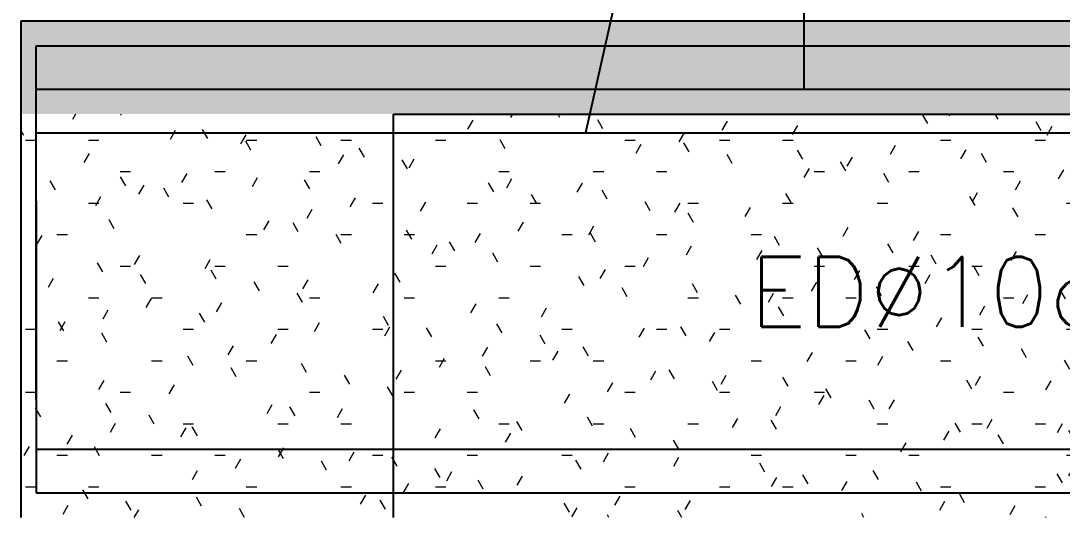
# Model space of a CAD drawing. Extents: x -9133 to 18268, y -11863 to 17290.
# Drawn here: x 483.9 to 651.6, y 3473.2 to 3552.5 of the extents above; entities that cross this region are included whole.
import ezdxf
from ezdxf.enums import TextEntityAlignment as Align

# ---------------------------------------------------------------- set-up
doc = ezdxf.new("R2010")
doc.units = 0
doc.header["$LTSCALE"] = 30
doc.header["$MEASUREMENT"] = 0
doc.linetypes.add('EJEG$0$RLE-PROYECCION', pattern=[0.71438, 0.47625, -0.23813])
doc.layers.get('0').update_dxf_attribs({"linetype": 'CONTINUOUS'})
doc.layers.add('EJEG$0$RLA-ACHURADO', color=30, linetype='EJEG$0$RLE-PROYECCION', lineweight=15, transparency=0.7)
doc.layers.add('EJEG$0$RLA-CONTORNO', color=30, linetype='CONTINUOUS', lineweight=25)
doc.layers.add('EJEG$0$RLA-FE', color=7, linetype='CONTINUOUS')
doc.layers.add('EJEG$0$RLA-TEXTOS-FE', color=9, linetype='CONTINUOUS')
doc.styles.add('EJEG$0$RomanS', font='romans.shx', dxfattribs={"height": 11.25})
pattern_1 = [(0, (-424.688, -2039.478), (20.32, 5.08), [1.676, -13.564, 1.676, -13.564, -81.28]), (0, (-424.688, -2039.478), (20.32, 5.08), [-30.48, 1.676, -28.804, 1.676, -13.564, -35.56]), (0, (-424.688, -2039.478), (20.32, 5.08), [-76.2, 1.676, -8.484, 1.676, -23.724]), (120, (-417.068, -2036.938), (-14.559409, 15.057636), [1.676, -13.564, 1.676, -13.564, -81.28]), (120, (-417.068, -2036.938), (-14.559409, 15.057636), [-30.48, 1.676, -28.804, 1.676, -13.564, -35.56]), (120, (-417.068, -2036.938), (-14.559409, 15.057636), [-76.2, 1.676, -8.484, 1.676, -23.724]), (240, (-414.528, -2026.778), (-5.760591, -20.137636), [1.676, -13.564, 1.676, -13.564, -81.28]), (240, (-414.528, -2026.778), (-5.760591, -20.137636), [-30.48, 1.676, -28.804, 1.676, -13.564, -35.56]), (240, (-414.528, -2026.778), (-5.760591, -20.137636), [-76.2, 1.676, -8.484, 1.676, -23.724])]

# ---------------------------------------------------------------- blocks, each defined once
blk = doc.blocks.new('*U165')
at = {"layer": 'EJEG$0$RLA-FE'}
for p, q in [((0, -50), (0, 0)), ((0, 0), (918.21, 0))]:
    blk.add_line(p, q, dxfattribs=at)
at = {"layer": 'EJEG$0$RLA-FE', "color": 3, "style": 'EJEG$0$RomanS', "flags": 8}
for tag, p in [('F=', (469.74, 9.32)), ('NUM', (484.15, 9.32))]:
    blk.add_attdef(tag, text='', height=11.25, dxfattribs=at).set_placement(p, align=Align.RIGHT)
at = {"layer": 'EJEG$0$RLA-FE', "color": 3, "style": 'EJEG$0$RomanS'}
for tag, p, flags in [('PHI', (488.05, 9.54), 14), ('DIAM', (497.9, 9.32), 12), ('MINUS', (519.92, 9.32), 13), ('MARK', (533.31, 9.32), 13), ('TEXTO_FE1', (536.62, 9.32), 8), ('TEXTO_FE2', (604.14, 9.34), 8), ('TIPO', (498.8, -75.78), 13), ('NVECES', (484.93, -94.72), 13), ('NUMFE', (488.86, -114.48), 13), ('CAPA', (497.06, -133.6), 13), ('DESPLAZA', (278.34, -151.59), 13), ('ESPACIO', (284.39, -169.95), 13), ('CANT', (298.23, -188.75), 13)]:
    blk.add_attdef(tag, p, '', height=11.25, dxfattribs=dict(at, flags=flags))
blk = doc.blocks.new('*U167')
at = {"layer": 'EJEG$0$RLA-FE'}
for p, q in [((0, -50), (0, 0)), ((0, 0), (718.21, 0))]:
    blk.add_line(p, q, dxfattribs=at)
at = {"layer": 'EJEG$0$RLA-FE', "color": 3, "style": 'EJEG$0$RomanS', "flags": 8}
for tag, p in [('F=', (137.58, 36.32)), ('NUM', (151.98, 36.32))]:
    blk.add_attdef(tag, text='', height=11.25, dxfattribs=at).set_placement(p, align=Align.RIGHT)
at = {"layer": 'EJEG$0$RLA-FE', "color": 3, "style": 'EJEG$0$RomanS'}
for tag, p, flags in [('PHI', (155.88, 36.54), 14), ('DIAM', (165.74, 36.32), 12), ('MINUS', (187.75, 36.32), 13), ('MARK', (201.15, 36.32), 13), ('TEXTO_FE1', (204.45, 36.32), 8), ('TEXTO_FE2', (271.97, 36.34), 8), ('TIPO', (398.8, -75.78), 13), ('NVECES', (384.93, -94.72), 13), ('NUMFE', (388.86, -114.48), 13), ('CAPA', (397.06, -133.6), 13), ('DESPLAZA', (278.34, -151.59), 13), ('ESPACIO', (284.39, -169.95), 13), ('CANT', (298.23, -188.75), 13)]:
    blk.add_attdef(tag, p, '', height=11.25, dxfattribs=dict(at, flags=flags))
blk = doc.blocks.new('*U166')
at = {"layer": 'EJEG$0$RLA-FE'}
for p, q in [((0, -40), (0, 0)), ((0, 0), (628.21, 0))]:
    blk.add_line(p, q, dxfattribs=at)
at = {"layer": 'EJEG$0$RLA-FE', "color": 3, "style": 'EJEG$0$RomanS', "flags": 8}
for tag, p in [('F=', (117.17, 66.32)), ('NUM', (131.58, 66.32))]:
    blk.add_attdef(tag, text='', height=11.25, dxfattribs=at).set_placement(p, align=Align.RIGHT)
at = {"layer": 'EJEG$0$RLA-FE', "color": 3, "style": 'EJEG$0$RomanS'}
for tag, p, flags in [('PHI', (135.47, 66.54), 14), ('DIAM', (145.33, 66.32), 12), ('MINUS', (167.35, 66.32), 13), ('MARK', (180.74, 66.32), 13), ('TEXTO_FE1', (184.04, 66.32), 8), ('TEXTO_FE2', (251.56, 66.34), 8), ('TIPO', (353.8, -75.78), 13), ('NVECES', (339.93, -94.72), 13), ('NUMFE', (343.86, -114.48), 13), ('CAPA', (352.06, -133.6), 13), ('DESPLAZA', (278.34, -151.59), 13), ('ESPACIO', (284.39, -169.95), 13), ('CANT', (298.23, -188.75), 13)]:
    blk.add_attdef(tag, p, '', height=11.25, dxfattribs=dict(at, flags=flags))
blk = doc.blocks.new('*U134')
at = {"layer": 'EJEG$0$RLA-FE'}
for p, q in [((0, 40), (0, 0)), ((0, 0), (578.21, 0))]:
    blk.add_line(p, q, dxfattribs=at)
at = {"layer": 'EJEG$0$RLA-FE', "color": 3, "style": 'EJEG$0$RomanS', "flags": 8}
for tag, p in [('F=', (113.97, -19.89)), ('NUM', (128.38, -19.89))]:
    blk.add_attdef(tag, text='', height=11.25, dxfattribs=at).set_placement(p, align=Align.RIGHT)
at = {"layer": 'EJEG$0$RLA-FE', "color": 3, "style": 'EJEG$0$RomanS'}
for tag, p, flags in [('PHI', (132.28, -19.68), 12), ('DIAM', (142.13, -19.89), 12), ('MINUS', (164.15, -19.89), 13), ('MARK', (177.54, -19.89), 13), ('TEXTO_FE1', (180.84, -19.89), 8), ('TEXTO_FE2', (248.36, -19.88), 8), ('TIPO', (328.8, -57.92), 13), ('NVECES', (314.93, -76.86), 13), ('NUMFE', (318.86, -96.62), 13), ('CAPA', (327.06, -115.74), 13), ('DESPLAZA', (277.18, -134.17), 13), ('ESPACIO', (283.22, -152.53), 13), ('CANT', (297.06, -171.33), 13)]:
    blk.add_attdef(tag, p, '', height=11.25, dxfattribs=dict(at, flags=flags))
blk = doc.blocks.new('*U135')
at = {"layer": 'EJEG$0$RLA-FE'}
for p, q in [((0, 40), (0, 0)), ((0, 0), (1028.21, 0))]:
    blk.add_line(p, q, dxfattribs=at)
at = {"layer": 'EJEG$0$RLA-FE', "color": 3, "style": 'EJEG$0$RomanS', "flags": 8}
for tag, p in [('F=', (520.41, -47.89)), ('NUM', (534.82, -47.89))]:
    blk.add_attdef(tag, text='', height=11.25, dxfattribs=at).set_placement(p, align=Align.RIGHT)
at = {"layer": 'EJEG$0$RLA-FE', "color": 3, "style": 'EJEG$0$RomanS'}
for tag, p, flags in [('PHI', (538.72, -47.68), 12), ('DIAM', (548.57, -47.89), 12), ('MINUS', (570.59, -47.89), 13), ('MARK', (583.98, -47.89), 13), ('TEXTO_FE1', (587.28, -47.89), 8), ('TEXTO_FE2', (654.81, -47.88), 8), ('TIPO', (553.8, -57.92), 13), ('NVECES', (539.93, -76.86), 13), ('NUMFE', (543.86, -96.62), 13), ('CAPA', (552.06, -115.74), 13), ('DESPLAZA', (277.18, -134.17), 13), ('ESPACIO', (283.22, -152.53), 13), ('CANT', (297.06, -171.33), 13)]:
    blk.add_attdef(tag, p, '', height=11.25, dxfattribs=dict(at, flags=flags))
blk = doc.blocks.new('EJEG')
at = {"layer": 'EJEG$0$RLA-ACHURADO'}
h = blk.add_hatch(dxfattribs=at)
h.set_pattern_fill('SAND - DENSE', color=256, style=0, pattern_type=2)
h.set_pattern_definition(pattern_1)
h.paths.add_polyline_path([(525.18, 1168), (525.18, 1183), (-1646.82, 1183), (-1646.82, 1168), (-173.89, 1168)], flags=0)
h = blk.add_hatch(dxfattribs=at)
h.set_pattern_fill('SAND - DENSE', color=256, style=0, pattern_type=2)
h.set_pattern_definition(pattern_1)
h.paths.add_polyline_path([(-1586.82, 1103), (-1586.82, 1168), (-1646.82, 1168), (-1646.82, 1103), (-1593.23, 1103)], flags=0)
h = blk.add_hatch(dxfattribs=at)
h.set_pattern_fill('SAND - DENSE', color=256, style=0, pattern_type=2)
h.set_pattern_definition(pattern_1)
h.paths.add_polyline_path([(-1330.39, 1103), (-1239.82, 1103), (-1239.82, 1168), (-1586.82, 1168), (-1586.82, 1103), (-1435.52, 1103)], flags=0)
at = {"layer": 'EJEG$0$RLA-CONTORNO'}
for p, q in [((-1204.8, 1183), (-1646.82, 1183)), ((-1646.82, 1183), (-1646.82, 1168)), ((-1646.82, 1168), (-1646.82, 1103)), ((-1586.82, 1168), (-1234.8, 1168)), ((-1586.82, 1103), (-1586.82, 1168))]:
    blk.add_line(p, q, dxfattribs=at)
at = {"layer": 'EJEG$0$RLA-FE', "color": 2}
for p, q in [((-1541.16, 1231.32), (-1555.87, 1165)), ((-1520.75, 1208.32), (-1520.75, 1172))]:
    blk.add_line(p, q, dxfattribs=at)
at = {"layer": 'EJEG$0$RLA-FE'}
for name, p in [('*U166', (-1644.32, 1165)), ('*U167', (-1644.32, 1172)), ('*U165', (-1644.32, 1179)), ('*U135', (-1644.32, 1114)), ('*U134', (-1644.32, 1107))]:
    blk.add_blockref(name, p, dxfattribs=at)
at = {"layer": 'EJEG$0$RLA-TEXTOS-FE', "color": 9, "style": 'EJEG$0$RomanS'}
blk.add_text('ED%%C10a10', height=11.25, dxfattribs=at).set_placement((-1491.16, 1133.73), align=Align.CENTER)

msp = doc.modelspace()

# ---------------------------------------------------------------- block references
msp.add_blockref('EJEG', (2130.72, 2369.47))

doc.saveas('drawing.dxf')
